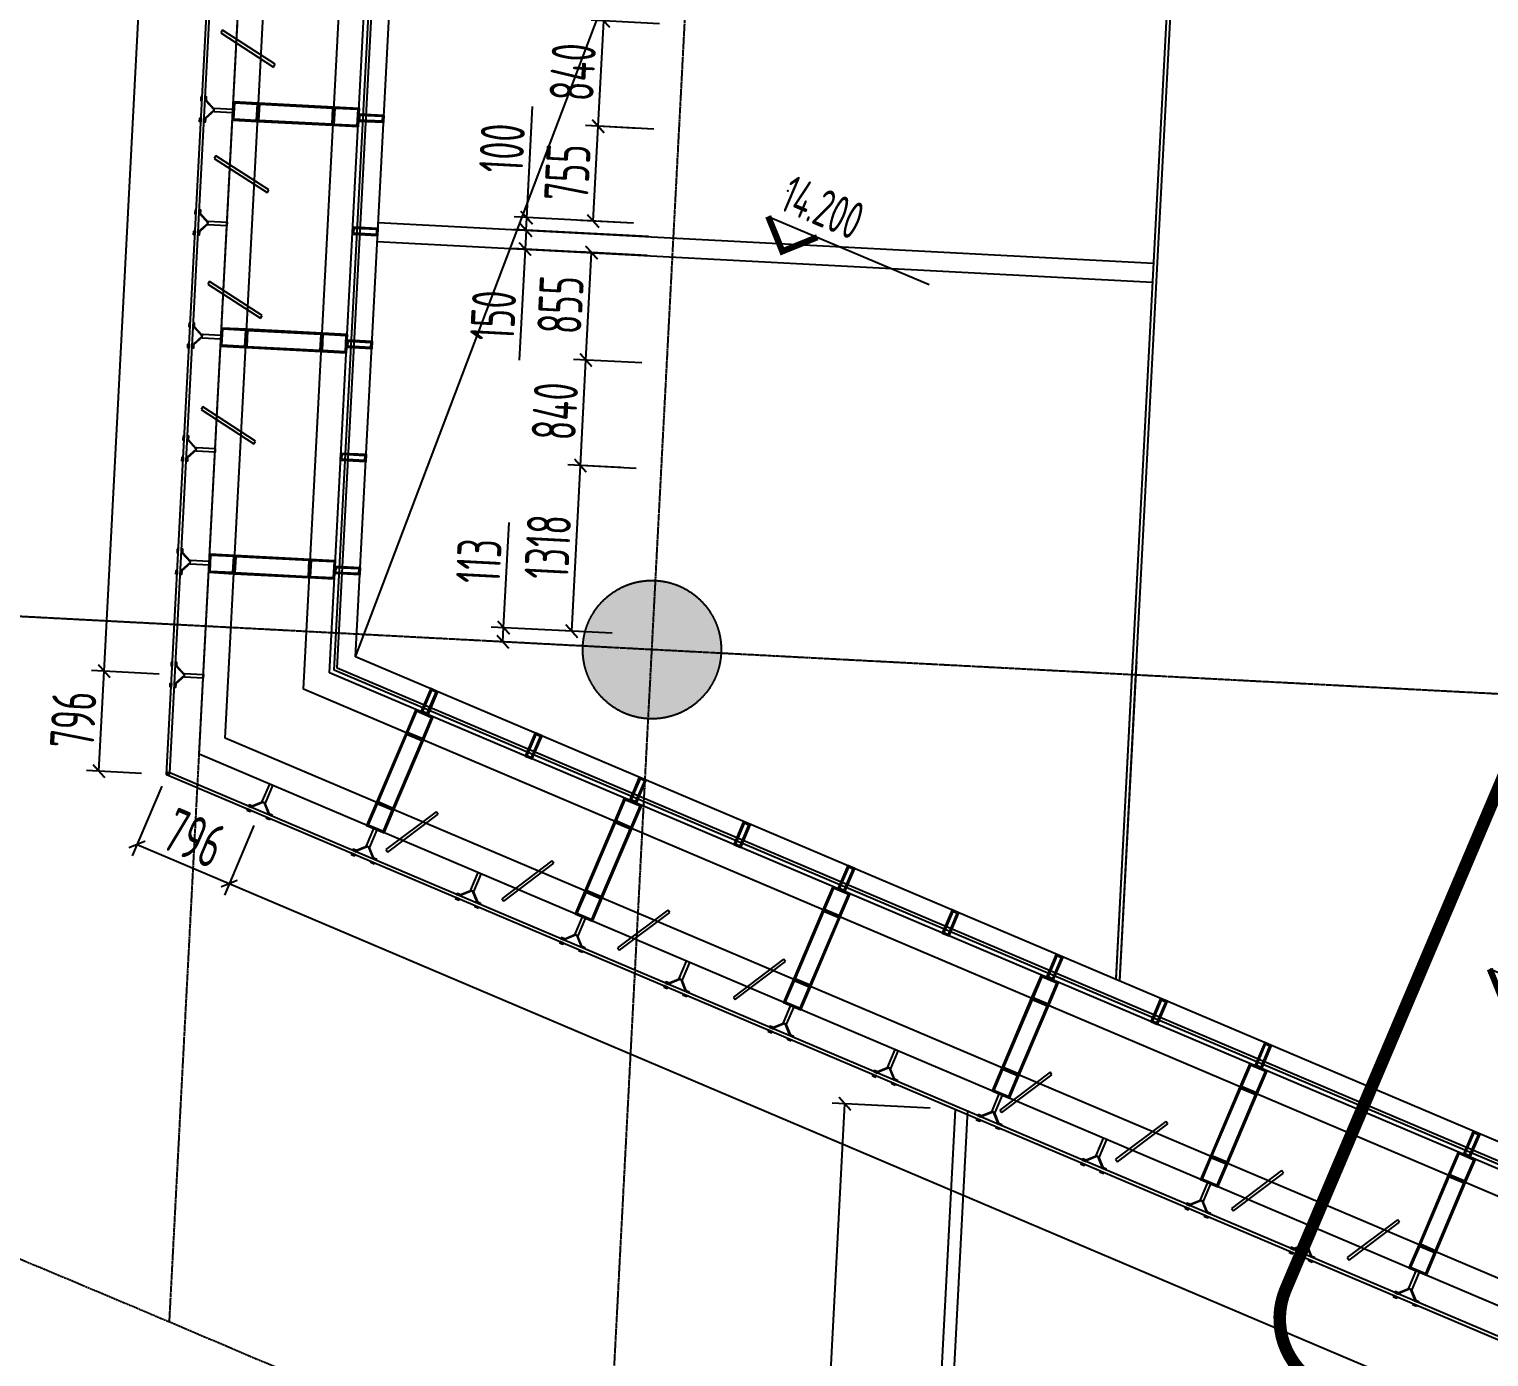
# Model space of a CAD drawing. Extents: x -3523 to 12007717, y -6694179 to 21431.
# Drawn here: x 11892335 to 11903936, y -6423434 to -6412881 of the extents above; entities that cross this region are included whole.
import ezdxf
from ezdxf.enums import TextEntityAlignment as Align
from ezdxf.xclip import XClip

# ---------------------------------------------------------------- set-up
doc = ezdxf.new("R2010")
doc.units = 0
doc.header["$LTSCALE"] = 10
doc.header["$MEASUREMENT"] = 0
doc.header["$XCLIPFRAME"] = 0
for name, pattern in [('A3-RG-axis-100$0$CENTER', [2, 1.25, -0.25, 0.25, -0.25]), ('A3-SYMB-4F-100$0$$AUDIT_BAD_LTYPE2', [0]), ('DASHED2', [0.375, 0.25, -0.125])]:
    doc.linetypes.add(name, pattern=pattern)
for name, color, linetype in [('A-CLOD', 200, 'Continuous'), ('A3-RB-4F-100$0$A-DIMS-100', 1, 'Continuous'), ('A3-RG-axis-100$0$A-DIMS-100', 1, 'Continuous'), ('A3-RG-axis-100$0$A-GRID', 1, 'A3-RG-axis-100$0$CENTER'), ('A3-RI-4F$0$A-DETAILS', 11, 'Continuous'), ('A3-RI-4F$0$A-FACD-ALUM', 30, 'Continuous'), ('A3-RI-4F$0$A-GLAZ', 140, 'Continuous'), ('A3-RI-4F$0$A-ROOF-EDGE', 2, 'Continuous'), ('A3-RI-4F$0$A-SYMB-VOID', 35, 'Continuous'), ('A3-RI-4F$0$A-WALL-FINI', 95, 'Continuous'), ('A3-RI-4F$0$A-WALL-STUD', 2, 'Continuous'), ('A3-RS-1F$0$A-HATH-GRAY', 8, 'Continuous'), ('A3-RS-1F$0$A-WALL', 7, 'Continuous'), ('A3-SYMB-4F-100$0$$AUDIT_BAD_LAYER1', 7, 'Continuous'), ('A3-SYMB-4F-100$0$A-SYMB', 4, 'Continuous')]:
    doc.layers.add(name, color=color, linetype=linetype)
doc.styles.add('A3-RB-4F-100$0$XD2008', font='xd-hzs.shx', dxfattribs={"width": 0.7, "bigfont": 'xd-hztxt.shx'})
doc.styles.add('A3-RG-axis-100$0$XD2008', font='xd-hzs.shx', dxfattribs={"width": 0.7, "bigfont": 'xd-hztxt.shx'})
doc.styles.add('A3-SYMB-4F-100$0$XD2008', font='hzs.shx', dxfattribs={"width": 0.7, "bigfont": 'hztxt.shx'})
doc.dimstyles.new('A3-RB-4F-100$0$XD100$0', dxfattribs={"dimscale": 100, "dimtxt": 3.5, "dimasz": 1, "dimexe": 1, "dimexo": 2, "dimgap": 0.5, "dimtad": 1, "dimdec": 0, "dimdsep": 46, "dimtxsty": 'A3-RB-4F-100$0$XD2008', "dimblk1": 'A3-RB-4F-100$0$_ARCHTICK', "dimblk2": 'A3-RB-4F-100$0$_ARCHTICK', "dimsah": 1, "dimcen": 2.5, "dimclrt": 4, "dimaunit": 1, "dimadec": 0, "dimazin": 0, "dimtfac": 1, "dimtdec": 0, "dimtix": 1, "dimtmove": 0, "dimatfit": 3, "dimfxl": 0, "dimtolj": 1, "dimtzin": 0, "dimarcsym": 0})
doc.dimstyles.new('A3-RG-axis-100$0$XD100$0', dxfattribs={"dimscale": 100, "dimtxt": 3.5, "dimasz": 1, "dimexe": 1, "dimexo": 2, "dimgap": 0.5, "dimtad": 1, "dimdec": 0, "dimdsep": 46, "dimtxsty": 'A3-RG-axis-100$0$XD2008', "dimblk1": 'A3-RG-axis-100$0$_ARCHTICK', "dimblk2": 'A3-RG-axis-100$0$_ARCHTICK', "dimsah": 1, "dimcen": 2.5, "dimclrt": 4, "dimaunit": 1, "dimadec": 0, "dimazin": 0, "dimtfac": 1, "dimtdec": 0, "dimtix": 1, "dimtmove": 0, "dimatfit": 3, "dimfxl": 0, "dimtolj": 1, "dimtzin": 0, "dimarcsym": 0})

# ---------------------------------------------------------------- blocks, each defined once
blk = doc.blocks.new('A3-RI-4F$0$MRY-m_louver-vert-center - 4250h x 2500w x 500d - 25t - 1000 oc - -30 deg-1446859-3RD FLOOR PLAN')
at = {"layer": 'A3-RI-4F$0$A-FACD-ALUM'}
for p, q in [((-1522, -88), (-1772, -521)), ((-1750, -533), (-1500, -100)), ((-1500, -100), (-1522, -88)), ((-522, -88), (-772, -521)), ((-750, -533), (-500, -100)), ((-500, -100), (-522, -88)), ((478, -88), (228, -521)), ((250, -533), (500, -100)), ((500, -100), (478, -88)), ((1478, -88), (1228, -521)), ((1250, -533), (1500, -100)), ((1500, -100), (1478, -88)), ((-1772, -521), (-1750, -533)), ((-772, -521), (-750, -533)), ((228, -521), (250, -533)), ((1228, -521), (1250, -533))]:
    blk.add_line(p, q, dxfattribs=at)
blk = doc.blocks.new('A3-RI-4F')
at = {"layer": 'A3-RI-4F$0$A-GLAZ'}
blk.add_hatch(color=256, dxfattribs=at).paths.add_polyline_path([(11893453, -6418791), (11893428, -6418789), (11893427, -6418807), (11893443, -6418814)])
at = {"layer": 'A3-RI-4F$0$A-DETAILS'}
for p, q in [((11893804, -6413523), (11893738, -6413450)), ((11893805, -6413516), (11893743, -6413448)), ((11893804, -6413523), (11893731, -6413590)), ((11893804, -6413530), (11893736, -6413592)), ((11893757, -6414422), (11893684, -6414488)), ((11893757, -6414429), (11893689, -6414491)), ((11893757, -6414422), (11893691, -6414349)), ((11893758, -6414415), (11893696, -6414347)), ((11893710, -6415321), (11893644, -6415247)), ((11893710, -6415314), (11893649, -6415246)), ((11893710, -6415321), (11893637, -6415387)), ((11893710, -6415328), (11893641, -6415389)), ((11893663, -6416220), (11893597, -6416146)), ((11893663, -6416213), (11893602, -6416144)), ((11893663, -6416220), (11893589, -6416286)), ((11893663, -6416227), (11893594, -6416288)), ((11893616, -6417118), (11893550, -6417045)), ((11893616, -6417111), (11893555, -6417043)), ((11893616, -6417118), (11893542, -6417185)), ((11893616, -6417126), (11893547, -6417187)), ((11893569, -6418017), (11893495, -6418083)), ((11893568, -6418024), (11893500, -6418086)), ((11893569, -6418017), (11893503, -6417944)), ((11893569, -6418010), (11893508, -6417942)), ((11894193, -6419023), (11894107, -6419058)), ((11894199, -6419026), (11894107, -6419063)), ((11894199, -6419026), (11894236, -6419118)), ((11894206, -6419029), (11894240, -6419114)), ((11895021, -6419375), (11894936, -6419409)), ((11895028, -6419378), (11894936, -6419415)), ((11895028, -6419378), (11895065, -6419469)), ((11895034, -6419380), (11895069, -6419466)), ((11895850, -6419727), (11895764, -6419761)), ((11895856, -6419729), (11895764, -6419766)), ((11895856, -6419729), (11895893, -6419821)), ((11895863, -6419732), (11895897, -6419817)), ((11896678, -6420078), (11896593, -6420113)), ((11896685, -6420081), (11896593, -6420118)), ((11896685, -6420081), (11896722, -6420173)), ((11896691, -6420084), (11896725, -6420169)), ((11897506, -6420430), (11897421, -6420464)), ((11897513, -6420433), (11897421, -6420470)), ((11897513, -6420433), (11897550, -6420524)), ((11897519, -6420435), (11897554, -6420521)), ((11898335, -6420781), (11898250, -6420816)), ((11898341, -6420784), (11898250, -6420821)), ((11898341, -6420784), (11898379, -6420876)), ((11898348, -6420787), (11898382, -6420872)), ((11899163, -6421133), (11899078, -6421168)), ((11899170, -6421136), (11899078, -6421173)), ((11899170, -6421136), (11899207, -6421228)), ((11899176, -6421139), (11899211, -6421224)), ((11899992, -6421485), (11899907, -6421519)), ((11899998, -6421488), (11899907, -6421525)), ((11899998, -6421488), (11900035, -6421579)), ((11900005, -6421490), (11900039, -6421576)), ((11900820, -6421836), (11900735, -6421871)), ((11900827, -6421839), (11900735, -6421876)), ((11900827, -6421839), (11900864, -6421931)), ((11900833, -6421842), (11900868, -6421927)), ((11901655, -6422191), (11901563, -6422228)), ((11901649, -6422188), (11901564, -6422223)), ((11901655, -6422191), (11901692, -6422283)), ((11901662, -6422194), (11901696, -6422279)), ((11902477, -6422540), (11902392, -6422574)), ((11902484, -6422543), (11902392, -6422580)), ((11902484, -6422543), (11902521, -6422634)), ((11902490, -6422545), (11902525, -6422631)), ((11903306, -6422891), (11903220, -6422926)), ((11903312, -6422894), (11903220, -6422931)), ((11903312, -6422894), (11903349, -6422986)), ((11903319, -6422897), (11903353, -6422982))]:
    blk.add_line(p, q, dxfattribs=at)
for points in [[(11893700, -6413418), (11893698, -6413448), (11893708, -6413448), (11893710, -6413418)], [(11893735, -6413420), (11893733, -6413450), (11893743, -6413450), (11893745, -6413420)], [(11893804, -6413538), (11893805, -6413508), (11893955, -6413516), (11893953, -6413546)], [(11893950, -6413606), (11893958, -6413456), (11894158, -6413467), (11894150, -6413617)], [(11893961, -6413597), (11893968, -6413467), (11894147, -6413476), (11894140, -6413606)], [(11894150, -6413617), (11894158, -6413467), (11894757, -6413498), (11894749, -6413648)], [(11894160, -6413607), (11894167, -6413477), (11894746, -6413508), (11894740, -6413637)], [(11894749, -6413648), (11894757, -6413498), (11894957, -6413509), (11894949, -6413658)], [(11894760, -6413639), (11894766, -6413509), (11894946, -6413518), (11894939, -6413648)], [(11893689, -6413617), (11893691, -6413588), (11893701, -6413588), (11893699, -6413618)], [(11893724, -6413619), (11893726, -6413589), (11893736, -6413590), (11893734, -6413620)], [(11894951, -6413614), (11894954, -6413554), (11895154, -6413564), (11895151, -6413624)], [(11894962, -6413604), (11894964, -6413564), (11895144, -6413574), (11895141, -6413613)], [(11893653, -6414317), (11893651, -6414346), (11893661, -6414347), (11893663, -6414317)], [(11893688, -6414318), (11893686, -6414348), (11893696, -6414349), (11893698, -6414319)], [(11893756, -6414437), (11893758, -6414407), (11893908, -6414415), (11893906, -6414445)], [(11893642, -6414516), (11893644, -6414486), (11893654, -6414487), (11893652, -6414517)], [(11893677, -6414518), (11893679, -6414488), (11893689, -6414489), (11893687, -6414519)], [(11894904, -6414512), (11894907, -6414452), (11895107, -6414463), (11895104, -6414523)], [(11894904, -6414512), (11894907, -6414452), (11895107, -6414463), (11895104, -6414523)], [(11894915, -6414503), (11894917, -6414463), (11895096, -6414472), (11895094, -6414512)], [(11894915, -6414503), (11894917, -6414463), (11895096, -6414472), (11895094, -6414512)], [(11893606, -6415215), (11893604, -6415245), (11893614, -6415246), (11893615, -6415216)], [(11893640, -6415217), (11893639, -6415247), (11893649, -6415248), (11893650, -6415218)], [(11893856, -6415404), (11893864, -6415254), (11894064, -6415264), (11894056, -6415414)], [(11893709, -6415336), (11893711, -6415306), (11893861, -6415314), (11893859, -6415344)], [(11893866, -6415394), (11893873, -6415264), (11894053, -6415274), (11894046, -6415404)], [(11894056, -6415414), (11894064, -6415264), (11894663, -6415296), (11894655, -6415446)], [(11894066, -6415405), (11894073, -6415275), (11894652, -6415305), (11894645, -6415435)], [(11894655, -6415446), (11894663, -6415296), (11894862, -6415306), (11894855, -6415456)], [(11894665, -6415436), (11894672, -6415306), (11894852, -6415316), (11894845, -6415445)], [(11894857, -6415411), (11894860, -6415351), (11895060, -6415362), (11895057, -6415422)], [(11894867, -6415402), (11894870, -6415362), (11895049, -6415371), (11895047, -6415411)], [(11893595, -6415415), (11893597, -6415385), (11893607, -6415386), (11893605, -6415416)], [(11893630, -6415417), (11893632, -6415387), (11893642, -6415387), (11893640, -6415417)], [(11893558, -6416114), (11893557, -6416144), (11893567, -6416145), (11893568, -6416115)], [(11893593, -6416116), (11893592, -6416146), (11893602, -6416146), (11893603, -6416116)], [(11893548, -6416314), (11893550, -6416284), (11893559, -6416284), (11893558, -6416314)], [(11893583, -6416316), (11893584, -6416286), (11893594, -6416286), (11893593, -6416316)], [(11893662, -6416235), (11893664, -6416205), (11893814, -6416213), (11893812, -6416243)], [(11894810, -6416310), (11894813, -6416250), (11895013, -6416260), (11895010, -6416320)], [(11894820, -6416300), (11894822, -6416260), (11895002, -6416270), (11895000, -6416310)], [(11893511, -6417013), (11893510, -6417043), (11893520, -6417043), (11893521, -6417013)], [(11893546, -6417015), (11893545, -6417045), (11893555, -6417045), (11893556, -6417015)], [(11893615, -6417133), (11893617, -6417103), (11893766, -6417111), (11893765, -6417141)], [(11893762, -6417201), (11893770, -6417051), (11893969, -6417062), (11893962, -6417212)], [(11893772, -6417192), (11893779, -6417062), (11893959, -6417071), (11893952, -6417201)], [(11893962, -6417212), (11893969, -6417062), (11894569, -6417093), (11894561, -6417243)], [(11893972, -6417202), (11893979, -6417072), (11894558, -6417103), (11894551, -6417233)], [(11894561, -6417243), (11894569, -6417093), (11894768, -6417104), (11894760, -6417254)], [(11894571, -6417234), (11894578, -6417104), (11894758, -6417113), (11894751, -6417243)], [(11893501, -6417213), (11893502, -6417183), (11893512, -6417183), (11893511, -6417213)], [(11893536, -6417214), (11893537, -6417184), (11893547, -6417185), (11893546, -6417215)], [(11894763, -6417209), (11894766, -6417149), (11894966, -6417159), (11894962, -6417219)], [(11894773, -6417199), (11894775, -6417159), (11894955, -6417169), (11894953, -6417209)], [(11893464, -6417912), (11893463, -6417942), (11893473, -6417942), (11893474, -6417912)], [(11893499, -6417913), (11893498, -6417943), (11893508, -6417944), (11893509, -6417914)], [(11893568, -6418032), (11893570, -6418002), (11893719, -6418010), (11893718, -6418040)], [(11893454, -6418111), (11893455, -6418081), (11893465, -6418082), (11893464, -6418112)], [(11893489, -6418113), (11893490, -6418083), (11893500, -6418084), (11893499, -6418114)], [(11895449, -6418307), (11895505, -6418331), (11895583, -6418147), (11895527, -6418123)], [(11895462, -6418302), (11895499, -6418318), (11895570, -6418152), (11895533, -6418136)], [(11895330, -6418474), (11895468, -6418532), (11895546, -6418348), (11895408, -6418290)], [(11895343, -6418469), (11895463, -6418519), (11895533, -6418354), (11895413, -6418303)], [(11895095, -6419026), (11895233, -6419085), (11895468, -6418532), (11895330, -6418474)], [(11895108, -6419021), (11895228, -6419072), (11895455, -6418538), (11895335, -6418487)], [(11896278, -6418659), (11896333, -6418682), (11896411, -6418498), (11896356, -6418475)], [(11896291, -6418654), (11896328, -6418669), (11896398, -6418504), (11896361, -6418488)], [(11897106, -6419011), (11897161, -6419034), (11897240, -6418850), (11897184, -6418827)], [(11897119, -6419005), (11897156, -6419021), (11897227, -6418855), (11897190, -6418840)], [(11894185, -6419020), (11894213, -6419032), (11894272, -6418894), (11894244, -6418882)], [(11894064, -6419088), (11894092, -6419100), (11894096, -6419091), (11894068, -6419079)], [(11894078, -6419056), (11894105, -6419068), (11894109, -6419058), (11894082, -6419047)], [(11895017, -6419210), (11895155, -6419269), (11895233, -6419085), (11895095, -6419026)], [(11895030, -6419205), (11895150, -6419256), (11895220, -6419090), (11895101, -6419039)], [(11896987, -6419177), (11897125, -6419236), (11897203, -6419052), (11897065, -6418993)], [(11897000, -6419172), (11897119, -6419223), (11897190, -6419057), (11897070, -6419006)], [(11894248, -6419166), (11894221, -6419155), (11894225, -6419145), (11894252, -6419157)], [(11894262, -6419134), (11894234, -6419122), (11894238, -6419113), (11894266, -6419125)], [(11896752, -6419729), (11896890, -6419788), (11897125, -6419236), (11896987, -6419177)], [(11896765, -6419724), (11896885, -6419775), (11897112, -6419241), (11896992, -6419190)], [(11897935, -6419362), (11897990, -6419386), (11898068, -6419202), (11898013, -6419178)], [(11897935, -6419362), (11897990, -6419386), (11898068, -6419202), (11898013, -6419178)], [(11897948, -6419357), (11897985, -6419373), (11898055, -6419207), (11898018, -6419191)], [(11897948, -6419357), (11897985, -6419373), (11898055, -6419207), (11898018, -6419191)], [(11895014, -6419372), (11895041, -6419383), (11895100, -6419245), (11895072, -6419234)], [(11894893, -6419440), (11894920, -6419452), (11894924, -6419442), (11894896, -6419431)], [(11894906, -6419408), (11894934, -6419419), (11894938, -6419410), (11894910, -6419398)], [(11895077, -6419518), (11895049, -6419506), (11895053, -6419497), (11895081, -6419509)], [(11895090, -6419486), (11895063, -6419474), (11895067, -6419465), (11895094, -6419477)], [(11898763, -6419714), (11898818, -6419737), (11898897, -6419553), (11898841, -6419530)], [(11898776, -6419709), (11898813, -6419724), (11898883, -6419559), (11898847, -6419543)], [(11895842, -6419723), (11895870, -6419735), (11895928, -6419597), (11895901, -6419585)], [(11895735, -6419759), (11895762, -6419771), (11895766, -6419762), (11895739, -6419750)], [(11896674, -6419914), (11896812, -6419972), (11896890, -6419788), (11896752, -6419729)], [(11896687, -6419908), (11896807, -6419959), (11896877, -6419793), (11896758, -6419743)], [(11898644, -6419880), (11898782, -6419939), (11898860, -6419755), (11898722, -6419696)], [(11898657, -6419875), (11898776, -6419926), (11898847, -6419760), (11898727, -6419709)], [(11895721, -6419791), (11895749, -6419803), (11895753, -6419794), (11895725, -6419782)], [(11895905, -6419870), (11895878, -6419858), (11895881, -6419849), (11895909, -6419860)], [(11895919, -6419837), (11895891, -6419826), (11895895, -6419816), (11895923, -6419828)], [(11898409, -6420433), (11898547, -6420491), (11898782, -6419939), (11898644, -6419880)], [(11898422, -6420427), (11898542, -6420478), (11898769, -6419944), (11898649, -6419894)], [(11899592, -6420066), (11899647, -6420089), (11899725, -6419905), (11899670, -6419882)], [(11899605, -6420060), (11899642, -6420076), (11899712, -6419910), (11899675, -6419895)], [(11896671, -6420075), (11896698, -6420087), (11896757, -6419949), (11896729, -6419937)], [(11896563, -6420111), (11896591, -6420123), (11896595, -6420113), (11896567, -6420102)], [(11896549, -6420143), (11896577, -6420155), (11896581, -6420146), (11896553, -6420134)], [(11896734, -6420221), (11896706, -6420210), (11896710, -6420200), (11896737, -6420212)], [(11896747, -6420189), (11896720, -6420177), (11896724, -6420168), (11896751, -6420180)], [(11900420, -6420417), (11900475, -6420441), (11900553, -6420257), (11900498, -6420233)], [(11897499, -6420427), (11897527, -6420438), (11897585, -6420300), (11897558, -6420289)], [(11900433, -6420412), (11900470, -6420428), (11900540, -6420262), (11900504, -6420246)], [(11897392, -6420463), (11897419, -6420474), (11897423, -6420465), (11897396, -6420453)], [(11898331, -6420617), (11898469, -6420675), (11898547, -6420491), (11898409, -6420433)], [(11898344, -6420612), (11898464, -6420662), (11898534, -6420497), (11898414, -6420446)], [(11900300, -6420584), (11900439, -6420642), (11900517, -6420458), (11900379, -6420400)], [(11900314, -6420578), (11900433, -6420629), (11900504, -6420464), (11900384, -6420413)], [(11897378, -6420495), (11897406, -6420507), (11897409, -6420497), (11897382, -6420486)], [(11897562, -6420573), (11897534, -6420561), (11897538, -6420552), (11897566, -6420564)], [(11897576, -6420541), (11897548, -6420529), (11897552, -6420520), (11897580, -6420532)], [(11900066, -6421136), (11900204, -6421195), (11900439, -6420642), (11900300, -6420584)], [(11901249, -6420769), (11901304, -6420792), (11901382, -6420608), (11901327, -6420585)], [(11898328, -6420778), (11898355, -6420790), (11898414, -6420652), (11898386, -6420640)], [(11900079, -6421131), (11900199, -6421182), (11900425, -6420648), (11900306, -6420597)], [(11901262, -6420764), (11901298, -6420779), (11901369, -6420614), (11901332, -6420598)], [(11898220, -6420814), (11898248, -6420826), (11898252, -6420817), (11898224, -6420805)], [(11898206, -6420846), (11898234, -6420858), (11898238, -6420849), (11898210, -6420837)], [(11898391, -6420925), (11898363, -6420913), (11898367, -6420904), (11898394, -6420915)], [(11898404, -6420892), (11898377, -6420881), (11898380, -6420871), (11898408, -6420883)], [(11902077, -6421121), (11902132, -6421144), (11902210, -6420960), (11902155, -6420936)], [(11902077, -6421121), (11902132, -6421144), (11902210, -6420960), (11902155, -6420936)], [(11899156, -6421130), (11899184, -6421142), (11899242, -6421004), (11899215, -6420992)], [(11902090, -6421115), (11902127, -6421131), (11902197, -6420965), (11902160, -6420950)], [(11902090, -6421115), (11902127, -6421131), (11902197, -6420965), (11902160, -6420950)], [(11899049, -6421166), (11899076, -6421178), (11899080, -6421168), (11899052, -6421157)], [(11899988, -6421320), (11900126, -6421379), (11900204, -6421195), (11900066, -6421136)], [(11900001, -6421315), (11900121, -6421366), (11900191, -6421200), (11900071, -6421149)], [(11901957, -6421287), (11902095, -6421346), (11902174, -6421162), (11902036, -6421103)], [(11901971, -6421282), (11902090, -6421333), (11902161, -6421167), (11902041, -6421116)], [(11899035, -6421198), (11899062, -6421210), (11899066, -6421201), (11899039, -6421189)], [(11899219, -6421276), (11899191, -6421265), (11899195, -6421255), (11899223, -6421267)], [(11899233, -6421244), (11899205, -6421232), (11899209, -6421223), (11899237, -6421235)], [(11899985, -6421482), (11900012, -6421493), (11900071, -6421355), (11900043, -6421344)], [(11901723, -6421839), (11901861, -6421898), (11902095, -6421346), (11901957, -6421287)], [(11901736, -6421834), (11901856, -6421885), (11902082, -6421351), (11901963, -6421300)], [(11902905, -6421472), (11902961, -6421496), (11903039, -6421312), (11902984, -6421288)], [(11902919, -6421467), (11902955, -6421483), (11903026, -6421317), (11902989, -6421301)], [(11899877, -6421518), (11899905, -6421529), (11899909, -6421520), (11899881, -6421508)], [(11899863, -6421550), (11899891, -6421561), (11899895, -6421552), (11899867, -6421541)], [(11900047, -6421628), (11900020, -6421616), (11900024, -6421607), (11900051, -6421619)], [(11900061, -6421596), (11900033, -6421584), (11900037, -6421575), (11900065, -6421586)], [(11900813, -6421833), (11900841, -6421845), (11900899, -6421707), (11900872, -6421695)], [(11903734, -6421824), (11903789, -6421847), (11903867, -6421663), (11903812, -6421640)], [(11903747, -6421819), (11903784, -6421834), (11903854, -6421669), (11903817, -6421653)], [(11900705, -6421869), (11900733, -6421881), (11900737, -6421872), (11900709, -6421860)], [(11901645, -6422024), (11901783, -6422082), (11901861, -6421898), (11901723, -6421839)], [(11901658, -6422018), (11901778, -6422069), (11901848, -6421903), (11901728, -6421853)], [(11903614, -6421990), (11903752, -6422049), (11903831, -6421865), (11903692, -6421806)], [(11903627, -6421985), (11903747, -6422036), (11903817, -6421870), (11903698, -6421819)], [(11900692, -6421901), (11900719, -6421913), (11900723, -6421904), (11900696, -6421892)], [(11900876, -6421980), (11900848, -6421968), (11900852, -6421959), (11900880, -6421970)], [(11900890, -6421947), (11900862, -6421936), (11900866, -6421926), (11900893, -6421938)], [(11901641, -6422185), (11901669, -6422197), (11901728, -6422059), (11901700, -6422047)], [(11903380, -6422543), (11903518, -6422601), (11903752, -6422049), (11903614, -6421990)], [(11903393, -6422537), (11903513, -6422588), (11903739, -6422054), (11903620, -6422004)], [(11901534, -6422221), (11901562, -6422233), (11901565, -6422223), (11901538, -6422212)], [(11901520, -6422253), (11901548, -6422265), (11901552, -6422256), (11901524, -6422244)], [(11901704, -6422331), (11901677, -6422320), (11901681, -6422310), (11901708, -6422322)], [(11901718, -6422299), (11901690, -6422287), (11901694, -6422278), (11901722, -6422290)], [(11902470, -6422537), (11902498, -6422548), (11902556, -6422410), (11902529, -6422399)], [(11903302, -6422727), (11903440, -6422785), (11903518, -6422601), (11903380, -6422543)], [(11903315, -6422722), (11903435, -6422772), (11903505, -6422607), (11903385, -6422556)], [(11902349, -6422605), (11902376, -6422616), (11902380, -6422607), (11902353, -6422596)], [(11902362, -6422573), (11902390, -6422584), (11902394, -6422575), (11902366, -6422563)], [(11902533, -6422683), (11902505, -6422671), (11902509, -6422662), (11902537, -6422674)], [(11902546, -6422651), (11902519, -6422639), (11902523, -6422630), (11902550, -6422641)], [(11903298, -6422888), (11903326, -6422900), (11903385, -6422762), (11903357, -6422750)], [(11903177, -6422956), (11903205, -6422968), (11903209, -6422959), (11903181, -6422947)], [(11903191, -6422924), (11903218, -6422936), (11903222, -6422927), (11903195, -6422915)], [(11903361, -6423035), (11903334, -6423023), (11903338, -6423014), (11903365, -6423025)], [(11903375, -6423002), (11903347, -6422991), (11903351, -6422981), (11903379, -6422993)]]:
    blk.add_lwpolyline(points, close=True, dxfattribs=at)
at = {"layer": 'A3-RI-4F$0$A-GLAZ'}
for p, q in [((11902455, -6392149), (11900973, -6420424)), ((11902485, -6392143), (11901002, -6420436)), ((11893427, -6418807), (11894806, -6392498)), ((11893453, -6418791), (11894830, -6392516)), ((11894758, -6417976), (11896053, -6393263)), ((11894783, -6417960), (11896077, -6393278)), ((11901105, -6417900), (11900972, -6420434)), ((11901135, -6417901), (11901002, -6420447)), ((11920459, -6428885), (11894758, -6417976)), ((11920445, -6428852), (11894783, -6417960)), ((11921134, -6430568), (11893427, -6418807)), ((11893453, -6418791), (11893428, -6418789)), ((11893453, -6418791), (11893443, -6418814)), ((11921121, -6430535), (11893453, -6418791))]:
    blk.add_line(p, q, dxfattribs=at)
at = {"layer": 'A3-RI-4F$0$A-ROOF-EDGE'}
for points in [[(11977075, -6448936), (11977075, -6448936), (11971198, -6462780), (11953939, -6455454), (11952802, -6458132), (11961869, -6461981), (11950655, -6488400), (11923776, -6476990), (11934990, -6450572), (11944057, -6454420), (11945194, -6451742), (11937359, -6448416, 0.002105), (11935284, -6447090), (11932817, -6450984, 0.033355), (11899110, -6432654), (11899697, -6421468)], [(11971145, -6462649), (11953886, -6455323), (11952670, -6458185), (11961737, -6462034), (11950602, -6488268), (11923907, -6476937), (11935043, -6450703), (11944110, -6454552), (11945325, -6451689), (11937406, -6448327, 0.002183), (11935253, -6446952), (11932786, -6450846, 0.033209), (11899214, -6432592), (11899796, -6421473)]]:
    blk.add_lwpolyline(points, format="xyb", dxfattribs=at)
at = {"layer": 'A3-RI-4F$0$A-SYMB-VOID'}
blk.add_lwpolyline([(11894928, -6417869), (11903466, -6395341), (11913721, -6391274)], dxfattribs=at)
at = {"layer": 'A3-RI-4F$0$A-WALL-FINI'}
for p, q in [((11893686, -6418645), (11895047, -6392685)), ((11893893, -6418516), (11895243, -6392768)), ((11894514, -6418128), (11895825, -6393124)), ((11894721, -6417998), (11896019, -6393242)), ((11894928, -6417869), (11896213, -6393361)), ((11920366, -6428667), (11894928, -6417869)), ((11920472, -6428929), (11894721, -6417998)), ((11920578, -6429191), (11894514, -6418128)), ((11920901, -6429980), (11893893, -6418516)), ((11921007, -6430242), (11893686, -6418645))]:
    blk.add_line(p, q, dxfattribs=at)
at = {"layer": 'A3-RI-4F$0$A-WALL-STUD'}
for p, q in [((11895109, -6414418), (11901271, -6414741)), ((11895101, -6414568), (11901263, -6414891))]:
    blk.add_line(p, q, dxfattribs=at)
at = {"layer": 'A3-RI-4F$0$A-FACD-ALUM'}
for p, rotation in [((11893693, -6414381), 86.99999999865307), ((11896512, -6420080), 157.0000000000811), ((11901391, -6422151), 157.0000000000811)]:
    blk.add_blockref('A3-RI-4F$0$MRY-m_louver-vert-center - 4250h x 2500w x 500d - 25t - 1000 oc - -30 deg-1446859-3RD FLOOR PLAN', p, dxfattribs=dict(at, rotation=rotation))
blk = doc.blocks.new('A3-RG-axis-100$0$_ARCHTICK')
at = {"color": 0, "linetype": 'ByBlock', "const_width": 0.15}
blk.add_lwpolyline([(-0.5, -0.5), (0.5, 0.5)], dxfattribs=at)
blk = doc.blocks.new('*D232')
at = {"layer": 'A3-RG-axis-100$0$A-DIMS-100', "color": 0, "lineweight": -2}
for p, q in [((11890982, -6417483), (11891428, -6408981)), ((11893985, -6409115), (11891328, -6408976)), ((11893540, -6417617), (11890883, -6417478))]:
    blk.add_line(p, q, dxfattribs=at)
at = {"layer": 'Defpoints', "color": 0}
for p in [(11891428, -6408981), (11894185, -6409126), (11893739, -6417627)]:
    blk.add_point(p, dxfattribs=at)
at = {"layer": 'A3-RG-axis-100$0$A-DIMS-100', "color": 0, "lineweight": -2, "xscale": 100, "yscale": 100, "zscale": 100}
for p, rotation in [((11891428, -6408981), 86.99999999989261), ((11890982, -6417483), 266.9999999998926)]:
    blk.add_blockref('A3-RG-axis-100$0$_ARCHTICK', p, dxfattribs=dict(at, rotation=rotation))
at = {"layer": 'A3-RG-axis-100$0$A-DIMS-100', "color": 4, "insert": (11890981, -6413220), "char_height": 350, "attachment_point": 5, "rotation": 87, "style": 'A3-RG-axis-100$0$XD2008'}
blk.add_mtext('\\A1;8513', dxfattribs=at)
blk = doc.blocks.new('A3-SYMB-4F-100$0$ECADI-TAG-HGHT（国标）')
at = {"color": 1, "const_width": 0.5}
blk.add_lwpolyline([(-2.12, 2.12), (0, 0), (2.12, 2.12)], dxfattribs=at)
at = {"color": 1}
blk.add_point((-1.48, 4.6), dxfattribs=at)
at = {"layer": 'A3-SYMB-4F-100$0$$AUDIT_BAD_LAYER1', "color": 1, "linetype": 'A3-SYMB-4F-100$0$$AUDIT_BAD_LTYPE2'}
blk.add_line((-2.12, 2.12), (11.77, 2.12), dxfattribs=at)
at = {"style": 'A3-SYMB-4F-100$0$XD2008', "width": 0.7}
blk.add_attdef('FL', text='', height=3, dxfattribs=at).set_placement((-2.69, 2.97), align=Align.RIGHT)
for tag, p in [('F.F.L.', (2.28, 2.97)), ('T.O.S.', (2.28, -1.1))]:
    blk.add_attdef(tag, p, '', height=3, dxfattribs=at)
blk = doc.blocks.new('A3-SYMB-4F-100')
at = {"layer": 'A3-SYMB-4F-100$0$A-SYMB'}
ref = blk.add_blockref('A3-SYMB-4F-100$0$ECADI-TAG-HGHT（国标）', (11898321, -6414647), dxfattribs=dict(at, xscale=100, yscale=100, rotation=337))
ref.add_attrib('F.F.L.', '14.200', (11898287, -6414310), dxfattribs={"layer": '0', "height": 300, "rotation": 337, "style": 'A3-SYMB-4F-100$0$XD2008', "width": 0.7})
ref = blk.add_blockref('A3-SYMB-4F-100$0$ECADI-TAG-HGHT（国标）', (11904057, -6420629), dxfattribs=dict(at, xscale=100, yscale=100, rotation=337))
ref.add_attrib('F.F.L.', '9.450', (11904022, -6420292), dxfattribs={"layer": '0', "height": 300, "rotation": 337, "style": 'A3-SYMB-4F-100$0$XD2008', "width": 0.7})
blk = doc.blocks.new('A3-RB-4F-100$0$_ARCHTICK')
at = {"color": 0, "linetype": 'ByBlock', "const_width": 0.15}
blk.add_lwpolyline([(-0.5, -0.5), (0.5, 0.5)], dxfattribs=at)
blk = doc.blocks.new('*D3073')
at = {"layer": 'A3-RB-4F-100$0$A-DIMS-100', "color": 0, "lineweight": -2}
for p, q in [((11897248, -6414680), (11896705, -6414652)), ((11896760, -6415511), (11896805, -6414657)), ((11897204, -6415534), (11896661, -6415506))]:
    blk.add_line(p, q, dxfattribs=at)
at = {"layer": 'Defpoints', "color": 0}
for p in [(11896805, -6414657), (11897448, -6414691), (11897403, -6415545)]:
    blk.add_point(p, dxfattribs=at)
at = {"layer": 'A3-RB-4F-100$0$A-DIMS-100', "color": 0, "lineweight": -2, "xscale": 100, "yscale": 100, "zscale": 100}
for p, rotation in [((11896805, -6414657), 86.99999999868481), ((11896760, -6415511), 266.9999999986848)]:
    blk.add_blockref('A3-RB-4F-100$0$_ARCHTICK', p, dxfattribs=dict(at, rotation=rotation))
at = {"layer": 'A3-RB-4F-100$0$A-DIMS-100', "color": 4, "insert": (11896558, -6415072), "char_height": 350, "attachment_point": 5, "rotation": 87, "style": 'A3-RB-4F-100$0$XD2008'}
blk.add_mtext('\\A1;855', dxfattribs=at)
blk = doc.blocks.new('*D3084')
at = {"layer": 'A3-RB-4F-100$0$A-DIMS-100', "color": 0, "lineweight": -2}
for p, q in [((11897178, -6413670), (11896757, -6413648)), ((11896818, -6414407), (11896857, -6413653)), ((11897139, -6414424), (11896718, -6414402))]:
    blk.add_line(p, q, dxfattribs=at)
at = {"layer": 'Defpoints', "color": 0}
for p in [(11896857, -6413653), (11897378, -6413681), (11897338, -6414435)]:
    blk.add_point(p, dxfattribs=at)
at = {"layer": 'A3-RB-4F-100$0$A-DIMS-100', "color": 0, "lineweight": -2, "xscale": 100, "yscale": 100, "zscale": 100}
for p, rotation in [((11896857, -6413653), 87.00000989701496), ((11896818, -6414407), 267.000009897015)]:
    blk.add_blockref('A3-RB-4F-100$0$_ARCHTICK', p, dxfattribs=dict(at, rotation=rotation))
at = {"layer": 'A3-RB-4F-100$0$A-DIMS-100', "color": 4, "insert": (11896613, -6414019), "char_height": 350, "attachment_point": 5, "rotation": 87, "style": 'A3-RB-4F-100$0$XD2008'}
blk.add_mtext('\\A1;755', dxfattribs=at)
blk = doc.blocks.new('*D3085')
at = {"layer": 'A3-RB-4F-100$0$A-DIMS-100', "color": 0, "lineweight": -2}
for p, q in [((11897037, -6416366), (11896616, -6416344)), ((11896647, -6417666), (11896716, -6416350)), ((11896968, -6417683), (11896547, -6417661))]:
    blk.add_line(p, q, dxfattribs=at)
at = {"layer": 'Defpoints', "color": 0}
for p in [(11896716, -6416350), (11897237, -6416377), (11897168, -6417694)]:
    blk.add_point(p, dxfattribs=at)
at = {"layer": 'A3-RB-4F-100$0$A-DIMS-100', "color": 0, "lineweight": -2, "xscale": 100, "yscale": 100, "zscale": 100}
for p, rotation in [((11896716, -6416350), 87.00001146379326), ((11896647, -6417666), 267.0000114637933)]:
    blk.add_blockref('A3-RB-4F-100$0$_ARCHTICK', p, dxfattribs=dict(at, rotation=rotation))
at = {"layer": 'A3-RB-4F-100$0$A-DIMS-100', "color": 4, "insert": (11896457, -6416996), "char_height": 350, "attachment_point": 5, "rotation": 87, "style": 'A3-RB-4F-100$0$XD2008'}
blk.add_mtext('\\A1;1318', dxfattribs=at)
blk = doc.blocks.new('*D3086')
at = {"layer": 'A3-RB-4F-100$0$A-DIMS-100', "color": 0, "lineweight": -2}
for p, q in [((11896106, -6417638), (11896150, -6416802)), ((11896968, -6417683), (11896007, -6417633)), ((11896100, -6417751), (11896106, -6417638)), ((11896962, -6417796), (11896001, -6417746))]:
    blk.add_line(p, q, dxfattribs=at)
at = {"layer": 'Defpoints', "color": 0}
for p in [(11896106, -6417638), (11897168, -6417694), (11897162, -6417807)]:
    blk.add_point(p, dxfattribs=at)
at = {"layer": 'A3-RB-4F-100$0$A-DIMS-100', "color": 0, "lineweight": -2, "xscale": 100, "yscale": 100, "zscale": 100}
for p, rotation in [((11896106, -6417638), 87.00005815448725), ((11896100, -6417751), 267.0000581544872)]:
    blk.add_blockref('A3-RB-4F-100$0$_ARCHTICK', p, dxfattribs=dict(at, rotation=rotation))
at = {"layer": 'A3-RB-4F-100$0$A-DIMS-100', "color": 4, "insert": (11895909, -6417109), "char_height": 350, "attachment_point": 5, "rotation": 87.0001, "style": 'A3-RB-4F-100$0$XD2008'}
blk.add_mtext('\\A1;113', dxfattribs=at)
blk = doc.blocks.new('*D3093')
at = {"layer": 'A3-RB-4F-100$0$A-DIMS-100', "color": 0, "lineweight": -2}
for p, q in [((11897256, -6414530), (11896184, -6414474)), ((11896284, -6414479), (11896276, -6414629)), ((11897248, -6414680), (11896176, -6414624)), ((11896276, -6414629), (11896230, -6415511))]:
    blk.add_line(p, q, dxfattribs=at)
at = {"layer": 'Defpoints', "color": 0}
for p in [(11896284, -6414479), (11897456, -6414541), (11897448, -6414691)]:
    blk.add_point(p, dxfattribs=at)
at = {"layer": 'A3-RB-4F-100$0$A-DIMS-100', "color": 0, "lineweight": -2, "xscale": 100, "yscale": 100, "zscale": 100}
for p, rotation in [((11896284, -6414479), 86.99999999911269), ((11896276, -6414629), 266.9999999991127)]:
    blk.add_blockref('A3-RB-4F-100$0$_ARCHTICK', p, dxfattribs=dict(at, rotation=rotation))
at = {"layer": 'A3-RB-4F-100$0$A-DIMS-100', "color": 4, "insert": (11896023, -6415158), "char_height": 350, "attachment_point": 5, "rotation": 87, "style": 'A3-RB-4F-100$0$XD2008'}
blk.add_mtext('\\A1;150', dxfattribs=at)
blk = doc.blocks.new('*D3094')
at = {"layer": 'A3-RB-4F-100$0$A-DIMS-100', "color": 0, "lineweight": -2}
for p, q in [((11896289, -6414380), (11896336, -6413497)), ((11897139, -6414424), (11896190, -6414374)), ((11896284, -6414479), (11896289, -6414380)), ((11897133, -6414524), (11896184, -6414474))]:
    blk.add_line(p, q, dxfattribs=at)
at = {"layer": 'Defpoints', "color": 0}
for p in [(11896289, -6414380), (11897338, -6414435), (11897333, -6414534)]:
    blk.add_point(p, dxfattribs=at)
at = {"layer": 'A3-RB-4F-100$0$A-DIMS-100', "color": 0, "lineweight": -2, "xscale": 100, "yscale": 100, "zscale": 100}
for p, rotation in [((11896289, -6414380), 87.00000989706533), ((11896284, -6414479), 267.0000098970653)]:
    blk.add_blockref('A3-RB-4F-100$0$_ARCHTICK', p, dxfattribs=dict(at, rotation=rotation))
at = {"layer": 'A3-RB-4F-100$0$A-DIMS-100', "color": 4, "insert": (11896093, -6413827), "char_height": 350, "attachment_point": 5, "rotation": 87, "style": 'A3-RB-4F-100$0$XD2008'}
blk.add_mtext('\\A1;100', dxfattribs=at)
blk = doc.blocks.new('*D3095')
at = {"layer": 'A3-RB-4F-100$0$A-DIMS-100', "color": 0, "lineweight": -2}
for p, q in [((11897204, -6415534), (11896660, -6415506)), ((11896716, -6416350), (11896760, -6415511)), ((11897160, -6416373), (11896616, -6416344))]:
    blk.add_line(p, q, dxfattribs=at)
at = {"layer": 'Defpoints', "color": 0}
for p in [(11896760, -6415511), (11897403, -6415545), (11897359, -6416383)]:
    blk.add_point(p, dxfattribs=at)
at = {"layer": 'A3-RB-4F-100$0$A-DIMS-100', "color": 0, "lineweight": -2, "xscale": 100, "yscale": 100, "zscale": 100}
for p, rotation in [((11896760, -6415511), 86.99999999905363), ((11896716, -6416350), 266.9999999990537)]:
    blk.add_blockref('A3-RB-4F-100$0$_ARCHTICK', p, dxfattribs=dict(at, rotation=rotation))
at = {"layer": 'A3-RB-4F-100$0$A-DIMS-100', "color": 4, "insert": (11896513, -6415918), "char_height": 350, "attachment_point": 5, "rotation": 87, "style": 'A3-RB-4F-100$0$XD2008'}
blk.add_mtext('\\A1;840', dxfattribs=at)
blk = doc.blocks.new('*D3096')
at = {"layer": 'A3-RB-4F-100$0$A-DIMS-100', "color": 0, "lineweight": -2}
for p, q in [((11897345, -6412838), (11896802, -6412809)), ((11896858, -6413653), (11896902, -6412815)), ((11897301, -6413677), (11896758, -6413648))]:
    blk.add_line(p, q, dxfattribs=at)
at = {"layer": 'Defpoints', "color": 0}
for p in [(11896902, -6412815), (11897545, -6412848), (11897501, -6413687)]:
    blk.add_point(p, dxfattribs=at)
at = {"layer": 'A3-RB-4F-100$0$A-DIMS-100', "color": 0, "lineweight": -2, "xscale": 100, "yscale": 100, "zscale": 100}
for p, rotation in [((11896902, -6412815), 87.00000980713543), ((11896858, -6413653), 267.0000098071354)]:
    blk.add_blockref('A3-RB-4F-100$0$_ARCHTICK', p, dxfattribs=dict(at, rotation=rotation))
at = {"layer": 'A3-RB-4F-100$0$A-DIMS-100', "color": 4, "insert": (11896655, -6413222), "char_height": 350, "attachment_point": 5, "rotation": 87, "style": 'A3-RB-4F-100$0$XD2008'}
blk.add_mtext('\\A1;840', dxfattribs=at)
blk = doc.blocks.new('*D3100')
at = {"layer": 'A3-RB-4F-100$0$A-DIMS-100', "color": 0, "lineweight": -2}
for p, q in [((11892931, -6417984), (11894250, -6392818)), ((11894688, -6392841), (11894150, -6392813)), ((11893369, -6418007), (11892831, -6417979))]:
    blk.add_line(p, q, dxfattribs=at)
at = {"layer": 'Defpoints', "color": 0}
for p in [(11894250, -6392818), (11894888, -6392852), (11893569, -6418017)]:
    blk.add_point(p, dxfattribs=at)
at = {"layer": 'A3-RB-4F-100$0$A-DIMS-100', "color": 0, "lineweight": -2, "xscale": 100, "yscale": 100, "zscale": 100}
for p, rotation in [((11894250, -6392818), 86.99999999865629), ((11892931, -6417984), 266.9999999986563)]:
    blk.add_blockref('A3-RB-4F-100$0$_ARCHTICK', p, dxfattribs=dict(at, rotation=rotation))
at = {"layer": 'A3-RB-4F-100$0$A-DIMS-100', "color": 4, "insert": (11893366, -6405389), "char_height": 350, "attachment_point": 5, "rotation": 87, "style": 'A3-RB-4F-100$0$XD2008'}
blk.add_mtext('\\A1;900X28=25200', dxfattribs=at)
blk = doc.blocks.new('*D3101')
at = {"layer": 'A3-RB-4F-100$0$A-DIMS-100', "color": 0, "lineweight": -2}
for p, q in [((11893269, -6418002), (11892831, -6417979)), ((11892889, -6418779), (11892931, -6417984)), ((11893228, -6418797), (11892789, -6418774))]:
    blk.add_line(p, q, dxfattribs=at)
at = {"layer": 'Defpoints', "color": 0}
for p in [(11892931, -6417984), (11893469, -6418012), (11893427, -6418807)]:
    blk.add_point(p, dxfattribs=at)
at = {"layer": 'A3-RB-4F-100$0$A-DIMS-100', "color": 0, "lineweight": -2, "xscale": 100, "yscale": 100, "zscale": 100}
for p, rotation in [((11892931, -6417984), 86.99999999911964), ((11892889, -6418779), 266.9999999991196)]:
    blk.add_blockref('A3-RB-4F-100$0$_ARCHTICK', p, dxfattribs=dict(at, rotation=rotation))
at = {"layer": 'A3-RB-4F-100$0$A-DIMS-100', "color": 4, "insert": (11892685, -6418369), "char_height": 350, "attachment_point": 5, "rotation": 87, "style": 'A3-RB-4F-100$0$XD2008'}
blk.add_mtext('\\A1;796', dxfattribs=at)
blk = doc.blocks.new('*D3103')
at = {"layer": 'A3-RB-4F-100$0$A-DIMS-100', "color": 0, "lineweight": -2}
for p, q in [((11893388, -6418899), (11893153, -6419453)), ((11894121, -6419210), (11893886, -6419764)), ((11893192, -6419361), (11893925, -6419672))]:
    blk.add_line(p, q, dxfattribs=at)
at = {"layer": 'Defpoints', "color": 0}
for p in [(11893466, -6418715), (11894199, -6419026), (11893925, -6419672)]:
    blk.add_point(p, dxfattribs=at)
at = {"layer": 'A3-RB-4F-100$0$A-DIMS-100', "color": 0, "lineweight": -2, "xscale": 100, "yscale": 100, "zscale": 100}
for p, rotation in [((11893192, -6419361), 157.0000024797172), ((11893925, -6419672), 337.0000024797172)]:
    blk.add_blockref('A3-RB-4F-100$0$_ARCHTICK', p, dxfattribs=dict(at, rotation=rotation))
at = {"layer": 'A3-RB-4F-100$0$A-DIMS-100', "color": 4, "insert": (11893646, -6419310), "char_height": 350, "attachment_point": 5, "rotation": 337, "style": 'A3-RB-4F-100$0$XD2008'}
blk.add_mtext('\\A1;796', dxfattribs=at)
blk = doc.blocks.new('*D3104')
at = {"layer": 'A3-RB-4F-100$0$A-DIMS-100', "color": 0, "lineweight": -2}
for p, q in [((11894121, -6419210), (11893886, -6419764)), ((11893925, -6419672), (11919607, -6430574)), ((11919803, -6430111), (11919568, -6430666))]:
    blk.add_line(p, q, dxfattribs=at)
at = {"layer": 'Defpoints', "color": 0}
for p in [(11894199, -6419026), (11919881, -6429927), (11919607, -6430574)]:
    blk.add_point(p, dxfattribs=at)
at = {"layer": 'A3-RB-4F-100$0$A-DIMS-100', "color": 0, "lineweight": -2, "xscale": 100, "yscale": 100, "zscale": 100}
for p, rotation in [((11893925, -6419672), 157.0000024797413), ((11919607, -6430574), 337.0000024797413)]:
    blk.add_blockref('A3-RB-4F-100$0$_ARCHTICK', p, dxfattribs=dict(at, rotation=rotation))
at = {"layer": 'A3-RB-4F-100$0$A-DIMS-100', "color": 4, "insert": (11906854, -6424916), "char_height": 350, "attachment_point": 5, "rotation": 337, "style": 'A3-RB-4F-100$0$XD2008'}
blk.add_mtext('\\A1;900X31=27900', dxfattribs=at)
blk = doc.blocks.new('*D2274')
at = {"layer": 'A3-RB-4F-100$0$A-DIMS-100', "color": 0, "lineweight": -2}
for p, q in [((11898232, -6432608), (11898818, -6421422)), ((11899497, -6421458), (11898718, -6421417)), ((11898911, -6432644), (11898132, -6432603))]:
    blk.add_line(p, q, dxfattribs=at)
at = {"layer": 'Defpoints', "color": 0}
for p in [(11898818, -6421422), (11899697, -6421468), (11899110, -6432654)]:
    blk.add_point(p, dxfattribs=at)
at = {"layer": 'A3-RB-4F-100$0$A-DIMS-100', "color": 0, "lineweight": -2, "xscale": 100, "yscale": 100, "zscale": 100}
for p, rotation in [((11898818, -6421422), 86.99999999910189), ((11898232, -6432608), 266.9999999991019)]:
    blk.add_blockref('A3-RB-4F-100$0$_ARCHTICK', p, dxfattribs=dict(at, rotation=rotation))
at = {"layer": 'A3-RB-4F-100$0$A-DIMS-100', "color": 4, "insert": (11898238, -6428198), "char_height": 350, "attachment_point": 5, "rotation": 87, "style": 'A3-RB-4F-100$0$XD2008'}
blk.add_mtext('\\A1;11201', dxfattribs=at)
blk = doc.blocks.new('A3-RS-1F')
at = {"layer": 'A3-RS-1F$0$A-HATH-GRAY'}
h = blk.add_hatch(color=256, dxfattribs=at)
edge = h.paths.add_edge_path()
edge.add_arc((11897285, -6417813), 550, 0, 360)
at = {"layer": 'A3-RS-1F$0$A-WALL'}
blk.add_circle((11897285, -6417813), 550, dxfattribs=at)
blk = doc.blocks.new('A3-RG-axis-100')
at = {"layer": 'A3-RG-axis-100$0$A-GRID'}
for p, q in [((11893449.6, -6423158.3), (11896491.4, -6365116.8)), ((11896925.9, -6424656.2), (11900036.5, -6365302.6)), ((11906272, -6418284.3), (11890183.5, -6417441.1))]:
    blk.add_line(p, q, dxfattribs=at)
blk.add_arc((11778730.7, -6694178.7), 294300, 57.267208, 69.150423, dxfattribs=at)
at = {"layer": 'A3-RG-axis-100$0$A-DIMS-100'}
dim = blk.add_linear_dim(base=(11891428, -6408981.2), p1=(11893739.4, -6417627.5), p2=(11894185, -6409125.7), angle=87, dimstyle='A3-RG-axis-100$0$XD100$0', override={"dimasz": 1}, dxfattribs=at)
dim.commit()
dim.dimension.update_dxf_attribs({"geometry": '*D232', "text_midpoint": (11890980.5, -6413220.3)})
blk = doc.blocks.new('A3-RB-4F-100')
at = {"layer": 'A3-RB-4F-100$0$A-DIMS-100'}
for p1, p2, distance, text, picture, middle in [((11893568.8, -6418017.2), (11894887.7, -6392851.7), 638.8, '900X28=25200', '*D3100', (11893365.7, -6405389.3)), ((11894199.2, -6419026), (11919881.2, -6429927.4), -702.1, '900X31=27900', '*D3104', (11906853.8, -6424915.8))]:
    dim = blk.add_aligned_dim(p1=p1, p2=p2, distance=distance, text=text, dimstyle='A3-RB-4F-100$0$XD100$0', override={"dimasz": 1, "dimadec": 3}, dxfattribs=at)
    dim.commit()
    dim.dimension.update_dxf_attribs({"geometry": picture, "text_midpoint": middle})
for p1, p2, distance, picture, middle in [((11897500.8, -6413687.1), (11897544.8, -6412848.2), 643.9, '*D3096', (11896655, -6413222.2)), ((11897338.3, -6414434.6), (11897377.8, -6413680.6), 521.3, '*D3084', (11896612.8, -6414018.5)), ((11897403.5, -6415544.5), (11897448.2, -6414690.7), 643.9, '*D3073', (11896558.1, -6415072.1)), ((11897359.5, -6416383.4), (11897403.5, -6415544.5), 644.5, '*D3095', (11896513.2, -6415918.4)), ((11897167.5302, -6417693.5545), (11897236.5321, -6416376.9156), 521.3172, '*D3085', (11896456.7368, -6416996.176)), ((11893427.3, -6418807), (11893469, -6418012), 538.8, '*D3101', (11892685.4, -6418369.5)), ((11893466.4, -6418714.9), (11894199.2, -6419026), -702.1, '*D3103', (11893646.3, -6419309.6))]:
    dim = blk.add_aligned_dim(p1=p1, p2=p2, distance=distance, dimstyle='A3-RB-4F-100$0$XD100$0', override={"dimasz": 1, "dimadec": 3}, dxfattribs=at)
    dim.commit()
    dim.dimension.update_dxf_attribs({"geometry": picture, "text_midpoint": middle})
for base, p1, p2, angle, picture, middle in [((11896289.4, -6414379.6), (11897333.1, -6414534.4), (11897338.3, -6414434.6), 87.00001, '*D3094', (11896317.8, -6413838.7)), ((11896284.2, -6414479.5), (11897448.2, -6414690.7), (11897456.1, -6414540.9), 87, '*D3093', (11896248, -6415170.2)), ((11896106.4, -6417637.9), (11897161.6, -6417806.8), (11897167.5, -6417693.6), 87.00006, '*D3086', (11896133.5, -6417120.3))]:
    dim = blk.add_linear_dim(base=base, p1=p1, p2=p2, angle=angle, dimstyle='A3-RB-4F-100$0$XD100$0', override={"dimasz": 1, "dimadec": 3}, dxfattribs=at)
    dim.commit()
    dim.dimension.update_dxf_attribs({"geometry": picture, "text_midpoint": middle, "dimtype": 129})
dim = blk.add_linear_dim(base=(11898818.3, -6421422.1), p1=(11899110.4, -6432654.1), p2=(11899696.6, -6421468.1), angle=87, dimstyle='A3-RB-4F-100$0$XD100$0', dxfattribs=at)
dim.commit()
dim.dimension.update_dxf_attribs({"geometry": '*D2274', "text_midpoint": (11898462.5, -6428209.7), "dimtype": 129})

msp = doc.modelspace()

# ---------------------------------------------------------------- linework, layer by layer
at = {"layer": 'A-CLOD', "linetype": 'DASHED2', "const_width": 100}
msp.add_lwpolyline([(11905763, -6416325), (11919721, -6422266, -0.414212), (11920039, -6423052), (11917350, -6429292, -0.414214), (11916564, -6429610), (11902640, -6423683, -0.414214), (11902322, -6422897), (11904977, -6416643, -0.414215)], format="xyb", close=True, dxfattribs=at)

# ---------------------------------------------------------------- block references
for name in ['A3-RB-4F-100', 'A3-RI-4F', 'A3-RG-axis-100', 'A3-SYMB-4F-100']:
    msp.add_blockref(name, (0, 0))
ref = msp.add_blockref('A3-RS-1F', (0, 0))
XClip(ref).set_block_clipping_path([(11871425.4322899505, -6415321.6611522771), (11906602.3863900397, -6425223.3304480491), (11927660.6718041506, -6433885.5894491719), (11979180.2172092292, -6452870.0973187089), (12006666.0703704003, -6383055.1873073513), (11899640.5729718395, -6357118.50795958), (11882000.8699817006, -6406957.6178313009)])

doc.saveas('drawing.dxf')
